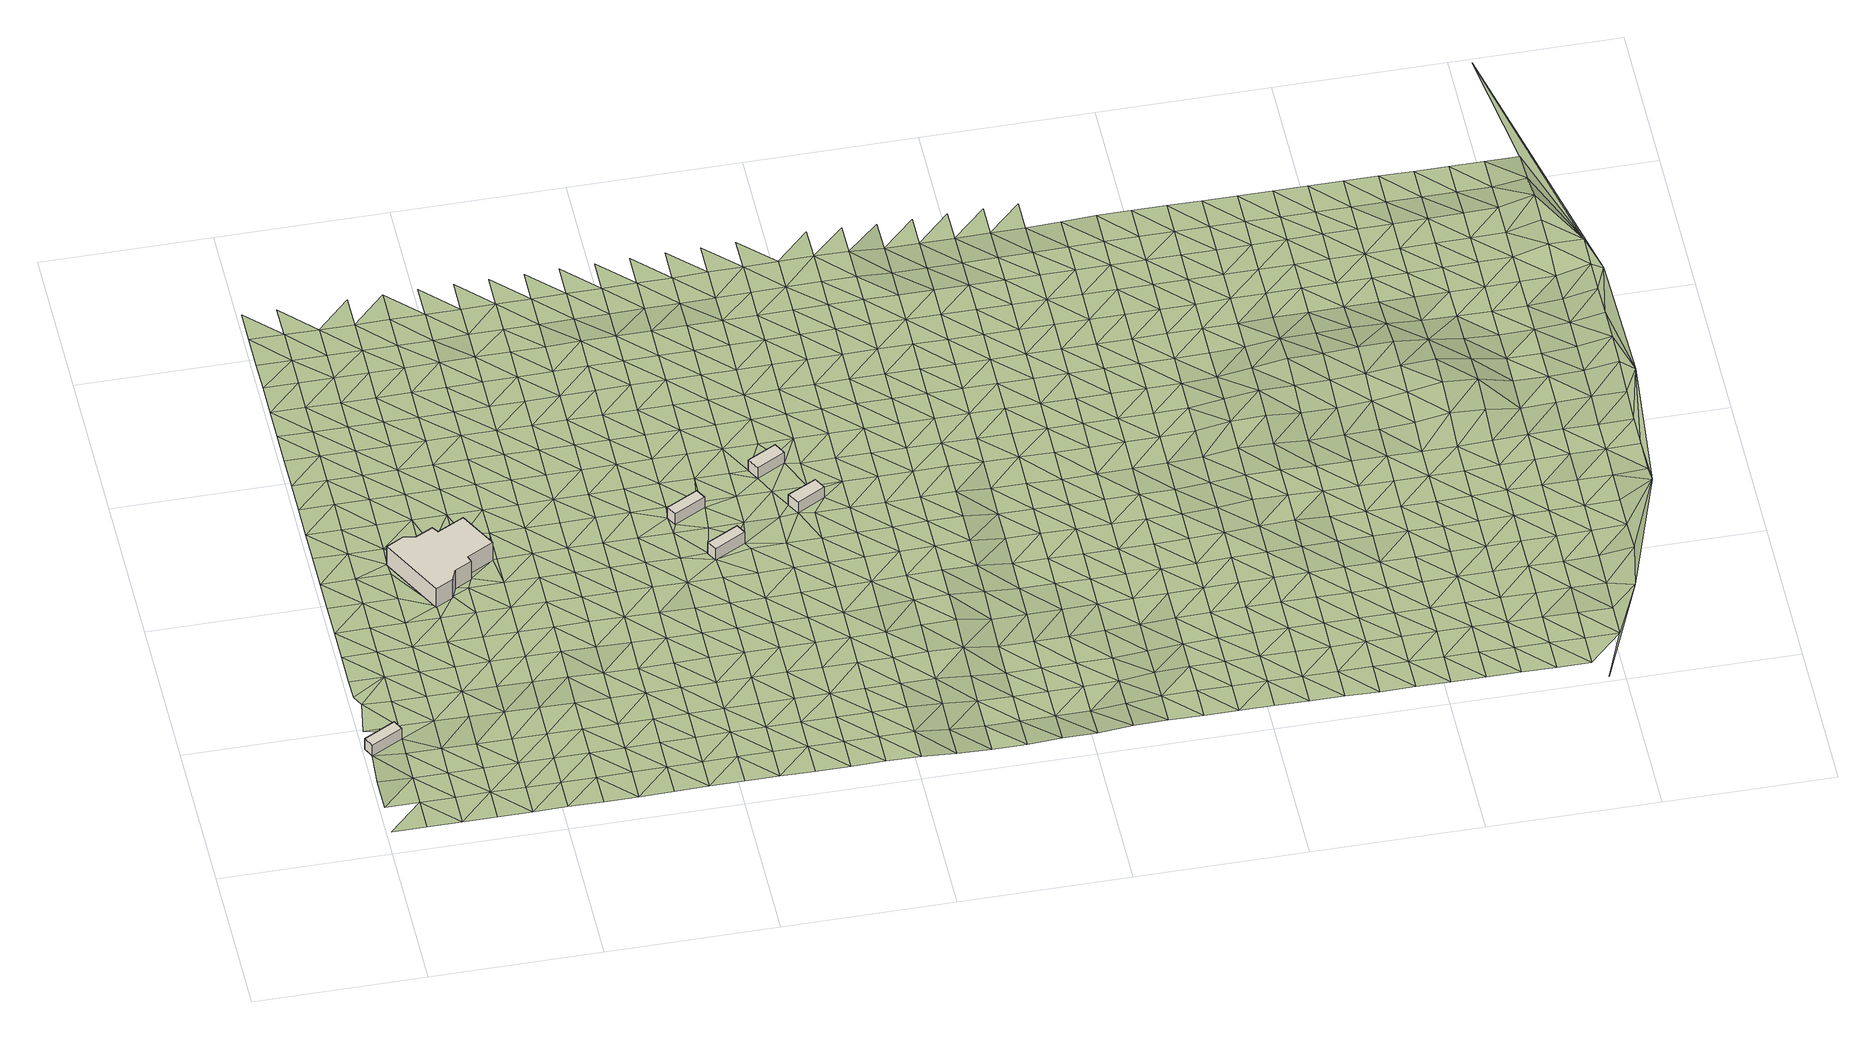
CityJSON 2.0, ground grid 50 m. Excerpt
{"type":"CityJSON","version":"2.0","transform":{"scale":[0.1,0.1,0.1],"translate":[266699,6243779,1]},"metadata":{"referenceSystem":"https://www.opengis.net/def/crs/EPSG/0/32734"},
"CityObjects":{
"building1":{"type":"Building","attributes":{"building":"transportation","building:levels":"1","footprint":{"type":"Polygon"},"plus_code":"C8X6XQX8+X6R","ground_height":3.63,"building_height":4.1,"roof_height":7.73},"geometry":[{"type":"Solid","lod":"1","boundaries":[[[[0,1,2,3]],[[1,4,5,2]],[[4,6,7,5]],[[6,0,3,7]],[[3,2,5,7]],[[6,4,1,0]]]]}]},
"building2":{"type":"Building","attributes":{"building":"train_station","building:levels":"2","footprint":{"type":"Polygon"},"plus_code":"C9XPX5XG+X2X","ground_height":3.29,"building_height":6.9,"roof_height":10.19},"geometry":[{"type":"Solid","lod":"1","boundaries":[[[[8,9,10,11]],[[9,12,13,10]],[[12,14,15,13]],[[14,16,17,15]],[[16,18,19,17]],[[18,20,21,19]],[[20,22,23,21]],[[22,24,25,23]],[[24,26,27,25]],[[26,28,29,27]],[[28,30,31,29]],[[30,8,11,31]],[[11,10,13,15,17,19,21,23,25,27,29,31]],[[30,28,26,24,22,20,18,16,14,12,9,8]]]]}]},
"building3":{"type":"Building","attributes":{"building":"transportation","building:levels":"1","footprint":{"type":"Polygon"},"plus_code":"CHX7X9XV+XGR","ground_height":3.84,"building_height":4.1,"roof_height":7.94},"geometry":[{"type":"Solid","lod":"1","boundaries":[[[[32,33,34,35]],[[33,36,37,34]],[[36,38,39,37]],[[38,32,35,39]],[[35,34,37,39]],[[38,36,33,32]]]]}]},
"building4":{"type":"Building","attributes":{"building":"transportation","building:levels":"1","footprint":{"type":"Polygon"},"plus_code":"CHXMXMX7+XFW","ground_height":3.68,"building_height":4.1,"roof_height":7.78},"geometry":[{"type":"Solid","lod":"1","boundaries":[[[[40,41,42,43]],[[41,44,45,42]],[[44,46,47,45]],[[46,40,43,47]],[[43,42,45,47]],[[46,44,41,40]]]]}]},
"building5":{"type":"Building","attributes":{"building":"transportation","building:levels":"1","footprint":{"type":"Polygon"},"plus_code":"CJXGXVXG+XHX","ground_height":3.88,"building_height":4.1,"roof_height":7.98},"geometry":[{"type":"Solid","lod":"1","boundaries":[[[[48,49,50,51]],[[49,52,53,50]],[[52,54,55,53]],[[54,48,51,55]],[[51,50,53,55]],[[54,52,49,48]]]]}]},
"building6":{"type":"Building","attributes":{"building":"transportation","building:levels":"1","footprint":{"type":"Polygon"},"plus_code":"CJXXX4X6+X4X","ground_height":3.9,"building_height":4.1,"roof_height":8},"geometry":[{"type":"Solid","lod":"1","boundaries":[[[[56,57,58,59]],[[57,60,61,58]],[[60,62,63,61]],[[62,56,59,63]],[[59,58,61,63]],[[62,60,57,56]]]]}]},
"terrain1":{"type":"TINRelief","geometry":[{"type":"CompositeSurface","lod":"1","boundaries":[[[64,65,66]],[[67,68,69]],[[1,68,67]],[[67,69,66]],[[65,70,66]],[[1,67,71]],[[71,72,1]],[[73,74,75]],[[66,76,67]],[[75,74,77]],[[76,66,70]],[[78,71,67]],[[79,80,73]],[[81,80,79]],[[72,75,77]],[[73,75,82]],[[78,67,76]],[[81,79,83]],[[84,72,71]],[[73,82,79]],[[78,84,71]],[[75,72,85]],[[86,87,83]],[[88,76,70]],[[75,85,82]],[[83,79,86]],[[85,72,84]],[[76,88,78]],[[70,89,88]],[[90,91,87]],[[82,92,79]],[[86,93,87]],[[84,78,94]],[[92,82,85]],[[91,90,95]],[[87,93,90]],[[94,78,88]],[[96,86,79]],[[96,79,92]],[[84,97,85]],[[89,98,88]],[[99,84,94]],[[100,93,86]],[[101,102,95]],[[90,103,95]],[[97,84,99]],[[96,100,86]],[[104,92,85]],[[101,105,102]],[[95,103,101]],[[93,106,90]],[[94,88,107]],[[98,108,88]],[[92,104,96]],[[106,93,100]],[[85,97,104]],[[94,107,99]],[[107,88,108]],[[105,109,110]],[[111,103,90]],[[101,112,105]],[[100,96,113]],[[90,106,111]],[[105,112,109]],[[113,96,104]],[[110,114,115]],[[97,99,116]],[[107,117,99]],[[101,103,118]],[[119,108,98]],[[103,111,120]],[[106,100,121]],[[97,116,104]],[[99,117,116]],[[110,109,114]],[[122,100,113]],[[103,120,118]],[[123,124,115]],[[112,101,125]],[[98,126,119]],[[127,107,108]],[[122,121,100]],[[111,106,128]],[[125,101,118]],[[124,123,129]],[[123,115,114]],[[109,112,130]],[[113,104,131]],[[127,108,119]],[[116,132,104]],[[128,120,111]],[[128,106,121]],[[133,117,107]],[[125,130,112]],[[118,120,128]],[[134,135,129]],[[113,131,122]],[[131,104,132]],[[114,109,136]],[[107,127,133]],[[129,123,134]],[[125,118,30]],[[116,117,137]],[[109,130,136]],[[138,119,126]],[[139,140,135]],[[123,114,141]],[[142,121,122]],[[117,133,137]],[[135,134,143]],[[131,144,122]],[[145,128,121]],[[146,132,116]],[[136,141,114]],[[126,147,138]],[[125,30,148]],[[149,127,119]],[[130,125,150]],[[139,135,143]],[[142,122,144]],[[151,152,140]],[[134,123,153]],[[116,137,146]],[[121,142,145]],[[154,148,30]],[[130,150,136]],[[155,131,132]],[[141,153,123]],[[149,119,138]],[[150,125,148]],[[152,151,156]],[[157,133,127]],[[140,139,151]],[[158,143,134]],[[155,132,146]],[[159,148,154]],[[160,141,136]],[[161,144,131]],[[153,158,134]],[[127,149,157]],[[162,163,145]],[[145,142,162]],[[164,165,156]],[[133,166,137]],[[147,167,138]],[[160,136,150]],[[150,148,159]],[[156,151,164]],[[131,155,161]],[[139,143,168]],[[141,169,153]],[[142,144,170]],[[166,133,157]],[[158,171,143]],[[162,172,163]],[[173,146,137]],[[138,174,149]],[[169,141,160]],[[139,168,151]],[[170,162,142]],[[168,143,171]],[[170,144,161]],[[174,138,167]],[[175,159,176]],[[177,158,153]],[[150,159,178]],[[137,166,173]],[[149,179,157]],[[160,150,178]],[[180,155,146]],[[177,153,169]],[[151,181,164]],[[182,172,162]],[[179,149,174]],[[175,178,159]],[[183,175,176]],[[184,171,158]],[[181,151,168]],[[172,185,186]],[[182,162,170]],[[180,146,173]],[[157,187,166]],[[160,188,169]],[[189,161,155]],[[158,177,184]],[[190,164,191]],[[187,157,179]],[[178,188,160]],[[183,178,175]],[[185,172,182]],[[192,174,167]],[[191,164,181]],[[155,180,189]],[[193,168,171]],[[194,170,161]],[[166,195,173]],[[171,184,196]],[[177,169,197]],[[174,192,179]],[[195,166,187]],[[188,198,169]],[[167,199,192]],[[182,200,185]],[[193,171,196]],[[194,161,189]],[[201,181,168]],[[177,197,184]],[[202,182,170]],[[185,203,183]],[[204,178,183]],[[173,205,180]],[[197,169,198]],[[178,204,188]],[[185,200,203]],[[205,173,195]],[[181,201,191]],[[187,179,206]],[[168,193,201]],[[202,170,194]],[[179,192,207]],[[204,183,203]],[[196,184,208]],[[182,209,200]],[[180,210,189]],[[211,198,188]],[[197,208,184]],[[179,207,206]],[[210,180,205]],[[212,195,187]],[[203,200,209]],[[199,213,192]],[[188,204,211]],[[209,182,202]],[[189,214,194]],[[191,201,215]],[[193,196,216]],[[195,212,205]],[[187,206,212]],[[208,217,196]],[[214,189,210]],[[218,197,198]],[[207,192,219]],[[204,203,220]],[[191,215,221]],[[198,211,222]],[[193,216,201]],[[194,223,202]],[[216,196,217]],[[219,192,213]],[[209,220,203]],[[197,218,208]],[[218,198,222]],[[223,194,214]],[[211,204,224]],[[207,225,206]],[[210,205,226]],[[205,212,227]],[[228,215,201]],[[202,229,209]],[[225,207,219]],[[220,224,204]],[[230,217,208]],[[228,201,216]],[[229,202,223]],[[205,227,226]],[[206,231,212]],[[232,222,211]],[[233,214,210]],[[208,218,230]],[[234,220,209]],[[231,206,225]],[[224,232,211]],[[214,233,223]],[[235,219,213]],[[228,236,215]],[[234,209,229]],[[210,226,233]],[[237,216,217]],[[218,222,238]],[[227,212,239]],[[217,230,240]],[[215,236,241]],[[239,212,231]],[[232,238,222]],[[213,242,235]],[[216,237,228]],[[243,229,223]],[[244,225,219]],[[245,224,220]],[[237,217,240]],[[220,234,246]],[[230,218,247]],[[243,223,233]],[[225,244,231]],[[224,245,232]],[[248,226,227]],[[238,247,218]],[[244,219,235]],[[227,239,249]],[[220,246,245]],[[236,228,250]],[[251,234,229]],[[252,240,230]],[[226,248,233]],[[228,237,250]],[[229,243,251]],[[227,249,248]],[[239,231,253]],[[254,238,232]],[[247,252,230]],[[255,241,236]],[[242,256,235]],[[253,231,244]],[[254,232,245]],[[240,257,237]],[[258,246,234]],[[236,250,255]],[[234,251,259]],[[260,247,238]],[[261,249,239]],[[243,233,262]],[[252,257,240]],[[248,263,233]],[[235,264,244]],[[246,258,245]],[[253,261,239]],[[238,254,260]],[[234,259,258]],[[237,265,250]],[[243,262,251]],[[262,233,263]],[[264,235,256]],[[266,248,249]],[[257,265,237]],[[267,253,244]],[[252,247,268]],[[247,260,269]],[[249,261,266]],[[250,270,255]],[[254,245,271]],[[259,251,272]],[[267,244,264]],[[258,273,245]],[[274,263,248]],[[265,270,250]],[[247,269,268]],[[262,272,251]],[[275,257,252]],[[254,271,260]],[[271,245,273]],[[248,266,274]],[[276,255,277]],[[253,278,261]],[[253,267,279]],[[257,275,265]],[[280,264,256]],[[259,281,258]],[[270,277,255]],[[252,268,275]],[[272,282,259]],[[269,260,283]],[[284,262,263]],[[253,279,278]],[[263,274,285]],[[266,261,286]],[[264,280,267]],[[281,273,258]],[[271,283,260]],[[256,287,280]],[[259,282,281]],[[262,284,272]],[[284,263,285]],[[270,265,288]],[[266,286,274]],[[265,275,289]],[[286,261,278]],[[269,290,268]],[[283,291,269]],[[267,292,279]],[[293,282,272]],[[294,271,273]],[[265,289,288]],[[267,280,295]],[[273,281,296]],[[297,277,270]],[[268,290,275]],[[285,274,298]],[[269,291,290]],[[272,284,293]],[[278,279,292]],[[271,294,283]],[[267,295,292]],[[294,273,296]],[[298,274,286]],[[277,297,299]],[[287,300,280]],[[270,288,297]],[[282,32,281]],[[289,275,301]],[[285,302,284]],[[282,293,303]],[[304,291,283]],[[301,275,290]],[[302,285,298]],[[282,303,32]],[[305,286,278]],[[306,295,280]],[[307,296,281]],[[278,292,308]],[[283,294,304]],[[289,309,288]],[[306,280,300]],[[284,310,293]],[[281,32,307]],[[286,305,298]],[[309,289,301]],[[311,284,302]],[[305,278,308]],[[296,312,294]],[[290,291,313]],[[291,304,314]],[[303,293,315]],[[303,33,32]],[[288,316,297]],[[310,284,311]],[[317,292,295]],[[307,312,296]],[[306,318,295]],[[319,302,298]],[[315,293,310]],[[316,288,309]],[[291,314,313]],[[317,308,292]],[[304,294,320]],[[321,301,290]],[[295,318,317]],[[319,298,305]],[[303,322,33]],[[323,297,324]],[[300,325,306]],[[312,320,294]],[[315,322,303]],[[326,311,302]],[[324,297,316]],[[32,38,307]],[[290,313,321]],[[327,314,304]],[[328,309,301]],[[319,326,302]],[[38,312,307]],[[305,308,329]],[[318,306,330]],[[320,327,304]],[[331,308,317]],[[310,311,332]],[[309,328,316]],[[33,322,36]],[[328,301,321]],[[306,325,330]],[[329,319,305]],[[311,326,332]],[[329,308,331]],[[315,333,322]],[[313,314,334]],[[317,318,335]],[[327,336,314]],[[324,316,337]],[[320,312,338]],[[339,312,38]],[[318,330,335]],[[332,340,310]],[[313,334,321]],[[341,326,319]],[[337,316,328]],[[314,336,334]],[[36,342,38]],[[310,340,44]],[[312,339,338]],[[341,319,329]],[[339,38,342]],[[343,344,324]],[[322,345,36]],[[346,327,320]],[[347,331,317]],[[325,348,330]],[[317,335,349]],[[322,333,345]],[[321,350,328]],[[337,343,324]],[[327,346,336]],[[351,332,326]],[[352,342,36]],[[317,349,347]],[[350,321,334]],[[320,338,346]],[[326,341,353]],[[330,354,335]],[[355,329,331]],[[333,44,345]],[[352,339,342]],[[328,356,337]],[[332,351,340]],[[351,326,353]],[[345,352,36]],[[354,330,348]],[[341,329,355]],[[328,350,356]],[[355,331,347]],[[357,44,340]],[[334,336,358]],[[349,335,359]],[[336,346,360]],[[361,343,337]],[[362,338,339]],[[359,335,354]],[[352,363,339]],[[44,364,345]],[[334,358,350]],[[365,353,341]],[[361,337,356]],[[336,360,358]],[[340,351,357]],[[349,366,347]],[[338,362,346]],[[339,363,362]],[[341,355,365]],[[367,368,343]],[[369,354,348]],[[44,357,364]],[[366,349,359]],[[370,356,350]],[[353,371,351]],[[345,372,352]],[[343,361,367]],[[360,346,373]],[[347,374,355]],[[350,358,370]],[[365,371,353]],[[363,352,49]],[[374,347,366]],[[373,346,362]],[[345,364,372]],[[357,351,375]],[[376,359,354]],[[354,369,377]],[[48,362,363]],[[361,356,378]],[[379,358,360]],[[380,365,355]],[[352,372,49]],[[370,381,356]],[[371,375,351]],[[363,49,48]],[[359,376,366]],[[379,360,373]],[[380,355,374]],[[354,377,376]],[[357,57,364]],[[361,378,367]],[[378,356,381]],[[358,382,370]],[[372,364,56]],[[375,383,357]],[[362,48,384]],[[57,357,383]],[[385,374,366]],[[386,371,365]],[[56,364,57]],[[382,358,379]],[[365,380,387]],[[388,367,389]],[[390,373,362]],[[377,369,391]],[[385,366,376]],[[392,381,370]],[[371,386,375]],[[378,389,367]],[[365,387,386]],[[49,372,52]],[[379,373,390]],[[393,380,374]],[[370,382,392]],[[362,384,390]],[[56,394,372]],[[54,384,48]],[[57,383,395]],[[385,393,374]],[[396,383,375]],[[376,377,397]],[[391,398,377]],[[399,378,381]],[[400,382,379]],[[394,52,372]],[[381,392,401]],[[396,375,386]],[[397,385,376]],[[402,387,380]],[[60,57,395]],[[390,400,379]],[[393,403,380]],[[377,398,397]],[[62,394,56]],[[378,399,389]],[[404,395,383]],[[399,381,401]],[[392,382,405]],[[387,402,386]],[[383,396,404]],[[380,403,402]],[[54,406,384]],[[384,406,390]],[[400,405,382]],[[52,394,407]],[[54,52,406]],[[408,409,389]],[[410,393,385]],[[391,411,398]],[[385,397,412]],[[395,413,60]],[[414,401,392]],[[389,399,408]],[[395,404,413]],[[407,406,52]],[[415,400,390]],[[396,386,416]],[[393,410,403]],[[385,412,410]],[[405,414,392]],[[402,417,386]],[[418,394,62]],[[397,398,419]],[[407,394,418]],[[390,406,415]],[[418,62,60]],[[399,401,420]],[[396,416,404]],[[416,386,417]],[[411,419,398]],[[421,402,403]],[[60,413,418]],[[414,420,401]],[[422,412,397]],[[405,400,423]],[[400,415,424]],[[421,403,410]],[[408,399,425]],[[406,407,426]],[[413,404,427]],[[419,422,397]],[[418,428,407]],[[429,417,402]],[[420,425,399]],[[400,424,423]],[[416,427,404]],[[410,412,430]],[[415,406,426]],[[431,414,405]],[[407,428,426]],[[429,402,421]],[[432,433,408]],[[434,419,411]],[[422,430,412]],[[414,431,420]],[[413,435,418]],[[425,432,408]],[[405,423,431]],[[427,436,413]],[[437,424,415]],[[438,416,417]],[[417,429,439]],[[440,421,410]],[[419,441,422]],[[435,428,418]],[[430,442,410]],[[437,415,426]],[[413,436,435]],[[416,438,427]],[[438,417,439]],[[441,419,434]],[[425,420,443]],[[429,421,440]],[[420,431,444]],[[440,410,442]],[[445,430,422]],[[424,446,423]],[[437,447,424]],[[428,448,426]],[[449,436,427]],[[420,444,443]],[[445,422,441]],[[428,435,450]],[[451,432,425]],[[423,446,431]],[[452,439,429]],[[424,447,446]],[[427,438,449]],[[453,442,430]],[[426,448,437]],[[428,450,448]],[[429,440,452]],[[432,451,454]],[[434,455,441]],[[425,443,451]],[[430,445,453]],[[456,444,431]],[[439,457,438]],[[458,435,436]],[[436,449,459]],[[447,437,460]],[[456,431,446]],[[452,457,439]],[[440,442,461]],[[450,435,458]],[[442,453,462]],[[437,448,460]],[[436,459,458]],[[449,438,463]],[[445,441,464]],[[455,465,441]],[[466,443,444]],[[461,452,440]],[[456,467,444]],[[457,463,438]],[[461,442,462]],[[446,447,468]],[[445,464,453]],[[450,469,448]],[[447,460,470]],[[464,441,465]],[[443,466,451]],[[471,459,449]],[[444,467,466]],[[469,450,458]],[[446,468,456]],[[472,457,452]],[[447,470,468]],[[463,471,449]],[[462,453,473]],[[448,474,460]],[[452,461,472]],[[475,451,476]],[[477,465,455]],[[464,473,453]],[[474,448,469]],[[467,456,478]],[[458,459,479]],[[476,451,466]],[[471,480,459]],[[470,460,481]],[[482,463,457]],[[456,468,478]],[[457,472,483]],[[461,462,484]],[[473,485,462]],[[460,474,481]],[[459,480,479]],[[486,466,467]],[[487,464,465]],[[458,488,469]],[[457,483,482]],[[465,477,489]],[[490,471,463]],[[461,484,472]],[[467,478,486]],[[484,462,485]],[[464,487,473]],[[468,470,491]],[[470,481,492]],[[487,465,489]],[[458,479,488]],[[493,474,469]],[[471,490,480]],[[463,482,490]],[[494,476,466]],[[468,491,478]],[[483,472,495]],[[466,486,496]],[[470,492,491]],[[497,485,473]],[[474,493,481]],[[469,488,493]],[[484,495,472]],[[489,477,498]],[[466,496,494]],[[473,487,497]],[[478,499,486]],[[480,500,479]],[[480,490,501]],[[502,492,481]],[[482,483,503]],[[491,499,478]],[[495,504,483]],[[505,484,485]],[[489,506,487]],[[488,479,500]],[[494,507,476]],[[481,493,502]],[[485,497,508]],[[480,501,500]],[[496,486,509]],[[482,503,490]],[[483,504,503]],[[506,489,498]],[[484,505,495]],[[499,509,486]],[[505,485,508]],[[491,492,510]],[[487,511,497]],[[502,512,492]],[[496,513,494]],[[493,488,514]],[[515,501,490]],[[511,487,506]],[[488,500,516]],[[517,504,495]],[[509,513,496]],[[492,512,510]],[[515,490,503]],[[508,497,518]],[[519,499,491]],[[514,502,493]],[[488,516,514]],[[495,505,517]],[[498,520,506]],[[518,497,511]],[[499,519,509]],[[500,501,521]],[[513,522,494]],[[491,510,519]],[[515,523,501]],[[524,512,502]],[[525,503,504]],[[508,526,505]],[[504,517,527]],[[521,516,500]],[[528,494,522]],[[526,508,518]],[[524,502,514]],[[501,523,521]],[[529,513,509]],[[503,525,515]],[[511,506,530]],[[504,527,525]],[[506,520,531]],[[532,510,512]],[[505,533,517]],[[529,509,519]],[[532,512,524]],[[506,531,530]],[[533,505,526]],[[534,522,513]],[[535,518,511]],[[536,514,516]],[[523,515,537]],[[538,516,521]],[[510,539,519]],[[527,517,540]],[[513,529,534]],[[515,525,537]],[[518,535,526]],[[511,530,535]],[[532,539,510]],[[516,538,536]],[[540,517,533]],[[541,524,514]],[[531,520,542]],[[523,543,521]],[[527,544,525]],[[522,534,545]],[[523,537,543]],[[529,519,546]],[[539,547,519]],[[541,514,536]],[[544,527,540]],[[548,532,524]],[[533,526,549]],[[531,550,530]],[[551,522,545]],[[526,535,552]],[[529,546,534]],[[525,553,537]],[[554,538,521]],[[546,519,547]],[[550,531,542]],[[521,543,555]],[[532,548,539]],[[548,524,541]],[[526,552,549]],[[553,525,544]],[[530,556,535]],[[538,554,536]],[[557,540,533]],[[521,555,554]],[[545,534,558]],[[537,559,543]],[[556,530,550]],[[560,547,539]],[[540,557,544]],[[546,558,534]],[[533,549,557]],[[559,537,553]],[[552,535,561]],[[541,536,562]],[[539,548,560]],[[555,543,563]],[[561,535,556]],[[536,554,562]],[[564,550,542]],[[558,565,545]],[[563,543,559]],[[566,546,547]],[[541,567,548]],[[553,544,568]],[[547,560,569]],[[544,557,570]],[[552,571,549]],[[550,564,556]],[[555,572,554]],[[573,545,565]],[[552,561,574]],[[562,567,541]],[[564,542,575]],[[546,566,558]],[[566,547,569]],[[544,570,568]],[[572,555,563]],[[560,548,576]],[[577,559,553]],[[549,571,557]],[[552,574,571]],[[561,556,578]],[[562,554,579]],[[567,576,548]],[[580,565,558]],[[559,577,563]],[[553,568,577]],[[578,556,564]],[[554,572,579]],[[581,569,560]],[[570,557,582]],[[558,566,580]],[[583,574,561]],[[576,581,560]],[[582,557,571]],[[562,584,567]],[[575,585,564]],[[578,583,561]],[[562,579,586]],[[566,569,587]],[[570,588,568]],[[572,563,589]],[[565,580,590]],[[563,577,591]],[[584,576,567]],[[581,587,569]],[[562,586,584]],[[588,570,582]],[[571,574,592]],[[593,578,564]],[[572,589,579]],[[590,594,565]],[[583,595,574]],[[563,591,589]],[[580,566,596]],[[568,597,577]],[[593,564,585]],[[587,596,566]],[[597,568,588]],[[574,595,592]],[[598,586,579]],[[599,581,576]],[[600,582,571]],[[576,584,601]],[[602,590,580]],[[603,583,578]],[[591,577,604]],[[579,589,598]],[[605,578,593]],[[596,602,580]],[[576,601,599]],[[604,577,597]],[[571,592,600]],[[583,603,595]],[[584,586,606]],[[607,587,581]],[[608,588,582]],[[578,605,603]],[[585,609,593]],[[586,598,606]],[[587,607,596]],[[588,608,597]],[[591,610,589]],[[602,611,590]],[[581,599,607]],[[591,604,612]],[[608,582,600]],[[613,601,584]],[[592,595,614]],[[610,598,589]],[[615,590,611]],[[584,606,613]],[[595,603,616]],[[591,612,610]],[[617,602,596]],[[604,597,618]],[[605,593,619]],[[593,609,620]],[[592,614,600]],[[617,596,607]],[[618,597,608]],[[595,616,614]],[[599,601,621]],[[605,619,603]],[[613,622,601]],[[593,620,619]],[[623,611,602]],[[606,598,624]],[[625,612,604]],[[626,598,610]],[[599,621,607]],[[600,627,608]],[[602,617,623]],[[601,622,621]],[[618,625,604]],[[628,616,603]],[[624,613,606]],[[624,598,626]],[[627,600,614]],[[629,620,609]],[[628,603,619]],[[608,630,618]],[[610,612,631]],[[611,623,632]],[[625,633,612]],[[617,607,634]],[[635,622,613]],[[621,636,607]],[[608,627,630]],[[614,616,637]],[[638,611,632]],[[628,639,616]],[[635,613,624]],[[612,633,631]],[[617,634,623]],[[640,625,618]],[[641,619,620]],[[642,626,610]],[[634,607,636]],[[629,643,620]],[[614,637,627]],[[640,618,630]],[[616,639,637]],[[644,621,622]],[[619,641,628]],[[622,635,645]],[[620,643,641]],[[610,631,642]],[[632,623,646]],[[647,624,626]],[[648,633,625]],[[649,630,627]],[[634,646,623]],[[622,645,644]],[[625,640,648]],[[639,628,650]],[[621,651,636]],[[635,624,647]],[[647,626,642]],[[627,637,649]],[[643,629,652]],[[628,641,650]],[[633,653,631]],[[646,654,632]],[[621,644,651]],[[633,648,655]],[[656,634,636]],[[657,645,635]],[[658,637,639]],[[640,630,659]],[[649,660,630]],[[641,643,661]],[[631,653,642]],[[639,650,658]],[[635,647,657]],[[633,655,653]],[[634,656,646]],[[640,659,648]],[[656,636,651]],[[659,630,660]],[[652,661,643]],[[637,662,649]],[[650,641,663]],[[644,645,664]],[[642,665,647]],[[657,666,645]],[[662,637,658]],[[667,654,646]],[[655,648,668]],[[661,663,641]],[[665,642,653]],[[651,644,664]],[[669,660,649]],[[646,656,667]],[[645,666,664]],[[659,668,648]],[[650,670,658]],[[671,657,647]],[[649,662,669]],[[661,652,672]],[[663,670,650]],[[671,647,665]],[[656,651,673]],[[653,655,674]],[[654,667,675]],[[668,676,655]],[[677,659,660]],[[678,662,658]],[[664,673,651]],[[660,669,679]],[[657,680,666]],[[670,678,658]],[[657,671,681]],[[655,676,674]],[[667,656,682]],[[659,677,668]],[[683,663,661]],[[684,665,653]],[[677,660,679]],[[661,672,685]],[[669,662,686]],[[673,682,656]],[[657,681,680]],[[664,666,687]],[[663,683,670]],[[665,684,671]],[[678,686,662]],[[661,685,683]],[[653,674,684]],[[688,675,667]],[[689,676,668]],[[687,673,664]],[[690,679,669]],[[682,688,667]],[[666,680,687]],[[668,677,689]],[[691,678,670]],[[686,690,669]],[[671,692,681]],[[693,685,672]],[[691,670,683]],[[671,684,694]],[[695,682,673]],[[677,679,696]],[[676,697,674]],[[688,698,675]],[[676,689,699]],[[680,681,692]],[[700,686,678]],[[673,687,695]],[[671,694,692]],[[690,696,679]],[[674,697,684]],[[691,700,678]],[[676,699,697]],[[689,677,701]],[[683,685,702]],[[693,703,685]],[[682,704,688]],[[682,695,705]],[[696,701,677]],[[702,691,683]],[[706,694,684]],[[687,680,707]],[[686,708,690]],[[680,692,709]],[[700,710,686]],[[685,703,702]],[[704,698,688]],[[711,699,689]],[[682,705,704]],[[706,684,697]],[[687,707,695]],[[708,696,690]],[[680,709,707]],[[701,711,689]],[[686,710,708]],[[712,700,691]],[[713,692,694]],[[714,703,693]],[[691,702,715]],[[706,716,694]],[[705,695,717]],[[697,699,718]],[[698,704,719]],[[711,720,699]],[[713,709,692]],[[701,696,721]],[[700,712,710]],[[691,715,712]],[[694,716,713]],[[707,717,695]],[[696,708,722]],[[703,723,702]],[[697,718,706]],[[699,720,718]],[[704,705,724]],[[696,722,721]],[[703,714,723]],[[725,711,701]],[[708,710,726]],[[705,717,724]],[[727,707,709]],[[716,706,728]],[[729,715,702]],[[730,709,713]],[[726,710,712]],[[731,719,704]],[[711,725,720]],[[701,721,725]],[[729,702,723]],[[706,718,728]],[[732,722,708]],[[704,724,731]],[[709,730,727]],[[712,715,733]],[[734,717,707]],[[713,716,735]],[[708,726,732]],[[723,714,736]],[[729,733,715]],[[716,728,735]],[[737,718,720]],[[731,738,719]],[[707,727,734]],[[720,725,739]],[[724,717,740]],[[741,721,722]],[[732,742,722]],[[743,730,713]],[[729,723,744]],[[726,712,745]],[[718,737,728]],[[733,746,712]],[[713,735,747]],[[720,739,737]],[[740,731,724]],[[721,741,725]],[[740,717,734]],[[722,742,741]],[[744,723,736]],[[745,732,726]],[[713,747,743]],[[745,712,746]],[[748,727,730]],[[728,749,735]],[[750,738,731]],[[733,729,751]],[[739,725,752]],[[729,744,753]],[[749,728,737]],[[754,742,732]],[[750,731,740]],[[730,743,748]],[[752,725,741]],[[755,734,727]],[[747,735,756]],[[729,753,751]],[[754,732,745]],[[733,757,746]],[[736,758,744]],[[759,737,739]],[[756,735,749]],[[760,741,742]],[[738,750,761]],[[727,748,755]],[[759,739,752]],[[762,740,734]],[[747,763,743]],[[733,751,757]],[[760,742,754]],[[764,745,746]],[[753,744,765]],[[766,749,737]],[[763,747,756]],[[750,740,762]],[[762,734,755]],[[758,765,744]],[[737,759,766]],[[743,767,748]],[[768,752,741]],[[764,746,757]],[[741,760,769]],[[770,754,745]],[[767,743,763]],[[771,761,750]],[[753,772,751]],[[756,749,773]],[[741,769,768]],[[765,774,753]],[[749,766,775]],[[748,776,755]],[[760,754,770]],[[759,752,777]],[[750,762,771]],[[770,745,764]],[[757,751,772]],[[776,748,767]],[[753,774,772]],[[749,775,773]],[[778,763,756]],[[759,777,766]],[[768,777,752]],[[755,779,762]],[[780,769,760]],[[781,765,758]],[[771,782,761]],[[763,778,767]],[[755,776,779]],[[756,773,778]],[[780,760,770]],[[764,757,783]],[[765,781,774]],[[775,766,784]],[[757,772,785]],[[786,771,762]],[[768,769,787]],[[777,784,766]],[[764,783,770]],[[786,762,779]],[[780,787,769]],[[783,757,785]],[[776,767,788]],[[789,772,774]],[[767,778,790]],[[791,782,771]],[[792,773,775]],[[774,781,789]],[[784,793,775]],[[794,777,768]],[[780,770,795]],[[786,791,771]],[[767,790,788]],[[787,796,768]],[[797,785,772]],[[798,779,776]],[[773,792,778]],[[799,800,781]],[[775,793,792]],[[795,770,783]],[[797,772,789]],[[794,768,796]],[[779,798,786]],[[801,784,777]],[[782,791,802]],[[776,788,798]],[[790,778,803]],[[787,780,804]],[[780,795,805]],[[806,783,785]],[[784,801,793]],[[807,785,797]],[[803,778,792]],[[777,794,801]],[[800,789,781]],[[791,786,808]],[[780,805,804]],[[790,809,788]],[[787,810,796]],[[783,806,795]],[[808,786,798]],[[806,785,807]],[[789,800,797]],[[811,792,793]],[[809,790,803]],[[812,802,791]],[[787,804,810]],[[793,801,811]],[[788,813,798]],[[794,796,814]],[[815,805,795]],[[791,808,812]],[[809,813,788]],[[795,806,815]],[[816,807,797]],[[817,803,792]],[[794,814,801]],[[792,811,818]],[[814,796,810]],[[797,800,816]],[[812,819,802]],[[808,798,820]],[[805,821,804]],[[792,818,817]],[[813,822,798]],[[815,823,805]],[[824,809,803]],[[806,807,825]],[[801,826,811]],[[820,812,808]],[[810,804,821]],[[820,798,822]],[[805,823,821]],[[814,826,801]],[[809,824,813]],[[825,815,806]],[[817,824,803]],[[825,807,816]],[[818,811,827]],[[828,819,812]],[[826,827,811]],[[829,822,813]],[[830,814,810]],[[828,812,820]],[[810,821,831]],[[818,832,817]],[[815,833,823]],[[813,824,829]],[[815,825,834]],[[827,832,818]],[[830,810,831]],[[835,826,814]],[[819,828,836]],[[815,834,833]],[[800,837,816]],[[838,820,822]],[[821,823,839]],[[822,829,840]],[[824,817,841]],[[826,835,827]],[[832,842,817]],[[814,830,835]],[[828,820,838]],[[839,831,821]],[[838,822,840]],[[823,833,839]],[[825,816,837]],[[824,841,829]],[[841,817,842]],[[834,825,837]],[[843,836,828]],[[827,844,832]],[[827,835,845]],[[840,829,846]],[[830,831,847]],[[828,838,843]],[[848,831,839]],[[833,834,837]],[[844,842,832]],[[846,829,841]],[[827,845,844]],[[830,847,835]],[[847,831,848]],[[840,849,838]],[[839,833,850]],[[843,851,836]],[[849,840,846]],[[852,841,842]],[[833,837,850]],[[845,835,853]],[[842,844,854]],[[843,838,855]],[[853,835,847]],[[856,848,839]],[[855,838,849]],[[852,842,854]],[[839,850,857]],[[858,846,841]],[[844,845,859]],[[860,851,843]],[[857,850,837]],[[839,857,856]],[[859,845,853]],[[846,858,849]],[[861,847,848]],[[843,855,860]],[[841,852,858]],[[862,854,844]],[[844,859,862]],[[861,848,856]],[[863,853,847]],[[851,860,864]],[[855,849,865]],[[849,858,866]],[[857,837,867]],[[852,854,868]],[[862,869,854]],[[863,847,861]],[[855,865,860]],[[859,853,870]],[[849,866,865]],[[856,857,867]],[[852,868,858]],[[854,869,868]],[[870,862,859]],[[870,853,863]],[[867,861,856]],[[864,860,871]],[[872,866,858]],[[865,871,860]],[[863,861,867]],[[872,858,868]],[[873,869,862]],[[862,870,874]],[[867,870,863]],[[871,875,864]],[[876,865,866]],[[872,877,866]],[[862,874,873]],[[870,867,874]],[[878,868,869]],[[865,876,871]],[[866,877,876]],[[868,878,872]],[[878,869,873]],[[867,879,874]],[[880,875,871]],[[877,872,881]],[[871,876,880]],[[879,873,874]],[[872,878,881]],[[877,881,876]],[[878,873,879]],[[875,880,882]],[[876,881,880]],[[878,879,881]],[[882,880,881]],[[881,879,883]],[[882,881,883]]]}]}
},
"vertices":[
[3,400,26],[18,370,26],[18,370,67],[3,400,67],[112,419,26],[112,419,67],[96,450,26],[96,450,67],
[209,1111,21],[310,918,21],[310,918,92],[209,1111,92],[363,946,21],[363,946,92],[377,979,21],[377,979,92],[428,1006,21],[428,1006,92],[421,1026,21],[421,1026,92],[501,1069,21],[501,1069,92],[440,1182,21],[440,1182,92],[361,1141,21],[361,1141,92],[348,1159,21],[348,1159,92],[297,1133,21],[297,1133,92],[261,1140,21],[261,1140,92],
[1009,1132,28],[1025,1101,28],[1025,1101,69],[1009,1132,69],[1119,1151,28],[1119,1151,69],[1102,1181,28],[1102,1181,69],
[1092,974,25],[1108,943,25],[1108,943,68],[1092,974,68],[1201,993,25],[1201,993,68],[1185,1023,25],[1185,1023,68],
[1267,1271,29],[1286,1235,29],[1286,1235,70],[1267,1271,70],[1371,1280,29],[1371,1280,70],[1352,1316,29],[1352,1316,70],
[1349,1114,29],[1369,1078,29],[1369,1078,70],[1349,1114,70],[1453,1123,29],[1453,1123,70],[1434,1158,29],[1434,1158,70],
[12,70,19],[112,70,18],[112,170,18],[112,270,18],[12,270,22],[12,170,18],[212,70,18],[112,365,22],[112,419,27],[30,576,26],[12,470,26],[112,470,27],[212,170,18],[96,450,27],[212,270,18],[112,670,27],[13,607,26],[12,670,26],[112,570,27],[12,770,25],[212,365,22],[212,470,27],[112,770,27],[12,870,24],[312,170,19],[312,70,18],[112,970,25],[12,970,24],[212,570,27],[112,870,25],[312,270,18],[12,1070,22],[212,670,27],[312,470,26],[412,70,19],[312,365,20],[212,770,27],[112,1175,21],[12,1175,22],[112,1070,23],[312,570,28],[12,1270,23],[212,870,25],[412,270,18],[412,170,18],[112,1370,25],[12,1370,24],[212,970,25],[112,1270,23],[312,670,27],[112,1470,24],[12,1470,22],[412,470,23],[412,365,19],[209,1111,23],[512,170,17],[212,1070,23],[312,870,26],[312,770,27],[112,1570,22],[12,1570,22],[212,1175,21],[512,70,20],[512,270,18],[310,918,26],[12,1670,22],[212,1270,23],[412,670,28],[412,570,28],[512,365,19],[112,1670,20],[12,1770,19],[212,1370,25],[512,470,21],[613,170,18],[112,1870,19],[12,1870,19],[212,1470,24],[412,870,27],[112,1770,19],[412,770,27],[363,946,26],[512,570,26],[613,70,19],[312,1175,22],[613,270,18],[312,1270,23],[112,1965,16],[12,1965,16],[212,1570,22],[297,1133,22],[512,670,28],[12,2070,15],[613,365,19],[212,1670,20],[348,1159,22],[312,1370,25],[512,770,28],[412,970,27],[377,979,26],[112,2070,15],[12,2170,15],[613,470,19],[713,70,18],[212,1870,18],[312,1470,25],[512,870,28],[212,1770,18],[428,1006,26],[613,570,24],[713,170,19],[412,1175,23],[361,1141,22],[312,1570,22],[412,1270,23],[713,270,18],[613,670,28],[212,1965,15],[512,970,28],[440,1182,23],[312,1670,20],[501,1069,24],[421,1026,23],[713,365,19],[412,1370,25],[613,770,28],[112,2170,15],[212,2070,14],[813,170,20],[312,1870,18],[613,870,28],[713,470,19],[312,1770,18],[412,1570,23],[412,1470,26],[813,70,21],[512,1070,24],[312,1965,15],[613,970,28],[512,1175,24],[512,1270,23],[713,570,21],[813,365,19],[813,270,20],[412,1670,19],[613,1070,26],[713,670,26],[512,1370,25],[813,470,20],[913,70,22],[713,770,29],[312,2070,14],[412,1870,19],[412,1770,19],[512,1570,24],[913,170,19],[613,1175,25],[312,2170,15],[512,1470,27],[713,870,28],[613,1270,23],[913,270,20],[813,670,24],[813,570,20],[412,1965,16],[713,970,28],[512,1670,20],[913,365,21],[613,1370,24],[813,770,28],[713,1070,27],[1013,170,21],[412,2070,15],[512,1870,20],[613,1470,26],[913,470,21],[512,1770,20],[412,2170,15],[1013,70,22],[813,870,29],[1013,270,22],[713,1270,24],[713,1175,25],[613,1570,25],[913,670,22],[913,570,21],[512,1965,16],[813,970,29],[613,1670,22],[1013,365,22],[713,1370,23],[512,2070,16],[1113,70,22],[613,1770,22],[813,1175,26],[813,1070,28],[713,1470,26],[1013,470,22],[913,870,29],[913,770,26],[1113,170,21],[613,1870,22],[1013,570,23],[1113,270,22],[713,1670,22],[713,1570,25],[613,1965,18],[813,1370,24],[913,970,29],[813,1270,25],[1013,670,23],[713,1770,22],[512,2170,16],[613,2070,16],[1113,470,22],[1113,365,22],[1213,170,21],[913,1175,27],[913,1070,28],[813,1470,25],[1013,870,27],[1013,770,23],[1113,570,23],[1213,70,21],[713,1965,18],[713,1870,22],[813,1670,24],[813,1570,27],[1213,365,22],[1013,970,27],[913,1370,25],[1213,270,21],[913,1270,27],[713,2070,17],[1113,670,23],[613,2170,16],[1314,70,21],[813,1770,23],[1113,770,23],[1013,1070,28],[913,1470,25],[1213,570,23],[1314,170,22],[1013,1175,28],[1213,470,23],[813,1870,23],[1108,943,27],[1113,870,27],[1013,1270,28],[913,1670,25],[913,1570,27],[1092,974,27],[813,1965,19],[1314,365,21],[1314,270,21],[1213,670,25],[1013,1370,27],[913,1770,26],[1113,1070,28],[713,2170,16],[813,2070,18],[1414,70,22],[1213,770,24],[1013,1470,25],[913,1870,26],[1314,570,23],[1414,170,21],[1314,470,22],[1213,870,25],[1185,1023,29],[1013,1670,28],[1414,270,21],[1013,1570,27],[913,1965,21],[1113,1370,27],[1113,1270,28],[1213,970,25],[1314,670,25],[1113,1175,28],[913,2070,20],[813,2170,17],[1213,1070,29],[1113,1470,25],[1414,470,21],[1514,70,20],[1414,365,21],[1013,1770,26],[1314,870,26],[1213,1175,29],[1314,770,26],[1514,170,21],[1414,570,23],[1013,1870,26],[1314,970,26],[1113,1670,28],[1514,270,20],[1113,1570,27],[1013,1965,21],[1213,1370,28],[1213,1270,28],[1314,1070,29],[1414,670,25],[1514,365,21],[1013,2070,20],[913,2170,19],[1614,70,13],[1113,1770,27],[1414,770,27],[1314,1175,29],[1213,1470,26],[1514,470,22],[1414,870,27],[1614,270,15],[1614,170,10],[1113,1965,22],[1213,1570,27],[1514,570,25],[1113,1870,27],[1213,1670,28],[1414,970,27],[1314,1370,28],[1614,365,22],[1514,770,30],[1514,670,29],[1013,2170,19],[1113,2070,21],[1314,1470,27],[1714,70,8],[1213,1770,28],[1614,470,25],[1414,1175,29],[1414,1070,29],[1514,870,28],[1714,270,5],[1714,170,4],[1213,1965,23],[1314,1570,27],[1213,1870,28],[1614,670,34],[1614,570,32],[1514,970,28],[1314,1670,28],[1414,1370,29],[1414,1270,29],[1213,2070,22],[1113,2170,20],[1714,470,22],[1814,70,9],[1714,365,12],[1514,1070,29],[1314,1770,29],[1414,1470,28],[1614,870,30],[1614,770,33],[1514,1175,30],[1814,170,4],[1314,1870,29],[1714,570,34],[1814,270,3],[1414,1670,29],[1414,1570,28],[1314,1965,25],[1514,1370,30],[1614,970,30],[1514,1270,30],[1714,670,35],[1814,365,3],[1414,1770,29],[1314,2070,24],[1213,2170,22],[1914,70,15],[1614,1175,30],[1614,1070,30],[1514,1470,29],[1714,870,33],[1714,770,35],[1814,570,16],[1914,170,4],[1814,470,6],[1414,1965,26],[1414,1870,29],[1914,270,3],[1514,1670,29],[1514,1570,28],[1614,1370,30],[1714,970,33],[1614,1270,30],[1414,2070,25],[1814,670,28],[1914,365,3],[1314,2170,23],[2014,70,15],[1514,1770,30],[1814,770,33],[1714,1175,30],[1714,1070,31],[1614,1470,30],[1914,570,15],[1914,470,6],[1814,870,34],[2014,270,3],[2014,170,4],[1514,1965,28],[1514,1870,30],[1614,1670,30],[1714,1270,30],[1614,1570,30],[1814,970,34],[1914,670,20],[2014,365,3],[1714,1370,30],[1414,2170,25],[1514,2070,27],[2115,70,24],[1614,1770,32],[1814,1175,31],[1814,1070,34],[1714,1470,30],[1914,870,22],[1914,770,21],[2014,570,15],[2014,470,6],[1614,1870,32],[2115,270,6],[1814,1270,30],[2115,170,13],[1914,970,22],[1714,1670,31],[1714,1570,31],[1814,1370,30],[1614,2070,28],[2014,670,20],[1614,1965,30],[2115,365,3],[2215,70,25],[1714,1770,32],[1914,1175,28],[1914,1070,26],[1814,1470,30],[2014,870,22],[2014,770,21],[2115,570,17],[2215,170,24],[1614,2170,26],[2115,470,9],[1714,1870,32],[1814,1670,32],[2215,270,18],[1814,1570,31],[1714,1965,30],[1914,1370,30],[2014,970,22],[1914,1270,29],[2115,670,19],[2215,365,12],[1814,1770,30],[2315,70,24],[2014,1175,28],[1714,2070,27],[2014,1070,26],[1914,1470,30],[2115,870,21],[2215,470,14],[2115,770,20],[1714,2170,23],[1814,1870,30],[2315,270,23],[2315,170,25],[1914,1570,29],[2215,570,18],[1814,1965,25],[2315,365,20],[2014,1370,30],[2115,970,21],[2014,1270,29],[1914,1670,30],[2215,670,19],[2014,1470,30],[2415,70,24],[2115,1070,22],[2215,770,20],[1814,2070,19],[1914,1870,30],[1914,1770,30],[2014,1570,29],[2315,570,18],[2415,170,24],[1814,2170,17],[2315,470,19],[2215,870,21],[2115,1270,28],[2115,1175,25],[2415,270,23],[2315,670,18],[1914,1965,25],[2215,970,21],[2014,1670,30],[2415,365,23],[2115,1370,30],[2215,1070,23],[2515,170,24],[1914,2070,19],[2014,1870,30],[2115,1470,30],[2315,870,20],[2014,1770,30],[2315,770,20],[2415,570,21],[2215,1175,26],[1914,2170,17],[2415,470,22],[2515,70,23],[2115,1570,29],[2315,970,20],[2515,270,24],[2215,1270,28],[2014,1965,25],[2115,1670,29],[2415,670,20],[2515,365,23],[2215,1470,30],[2615,70,22],[2215,1370,30],[2115,1770,30],[2415,770,21],[2315,1175,27],[2014,2070,20],[2315,1070,25],[2515,570,23],[2615,170,22],[2014,2170,18],[2515,470,23],[2115,1870,30],[2415,870,21],[2315,1270,28],[2215,1670,30],[2515,670,24],[2215,1570,29],[2115,1965,26],[2615,365,23],[2415,970,21],[2615,270,23],[2315,1370,30],[2215,1770,30],[2515,770,25],[2715,70,22],[2415,1175,28],[2115,2070,20],[2415,1070,27],[2315,1470,30],[2615,570,23],[2115,2170,18],[2615,470,23],[2215,1870,30],[2515,870,27],[2715,270,21],[2715,170,21],[2315,1670,30],[2315,1570,30],[2215,1965,27],[2415,1370,29],[2515,970,27],[2415,1270,28],[2615,670,26],[2715,365,22],[2815,70,19],[2615,770,32],[2515,1175,31],[2215,2070,21],[2515,1070,32],[2315,1870,30],[2415,1470,30],[2315,1770,30],[2715,570,23],[2215,2170,18],[2715,470,23],[2615,870,38],[2815,270,22],[2515,1270,30],[2815,170,21],[2415,1670,30],[2415,1570,30],[2315,1965,29],[2515,1370,30],[2615,970,38],[2715,670,28],[2815,365,22],[2415,1770,30],[2916,70,19],[2615,1175,49],[2315,2070,25],[2615,1070,47],[2415,1870,30],[2515,1470,30],[2815,470,22],[2715,870,37],[2715,770,35],[2916,170,21],[2815,570,25],[2916,270,22],[2515,1670,30],[2615,1270,45],[2515,1570,31],[2415,1965,31],[2715,970,37],[2815,670,30],[2916,365,22],[2615,1370,36],[3016,70,18],[2515,1770,30],[2715,1175,53],[2415,2070,30],[2715,1070,45],[2815,870,33],[2916,470,22],[2815,770,30],[2615,1570,32],[2615,1470,32],[2515,1870,30],[3016,270,22],[2715,1270,59],[3016,170,20],[2916,570,25],[2615,1670,30],[2515,1965,30],[2815,970,33],[2916,670,30],[3016,365,23],[2715,1470,36],[3116,70,18],[2715,1370,50],[2615,1770,30],[2916,770,30],[2815,1175,44],[2515,2070,31],[2815,1070,38],[3016,470,23],[2916,870,33],[3116,270,22],[3116,170,20],[2615,1965,30],[2615,1870,30],[2815,1270,60],[2715,1670,33],[3016,670,29],[2715,1570,32],[3016,570,25],[2916,970,33],[3116,470,25],[2815,1470,51],[3216,70,17],[3116,365,24],[2815,1370,68],[2715,1770,30],[2916,1175,44],[2615,2070,30],[2916,1070,38],[3016,870,33],[3016,770,29],[3216,170,18],[2715,1870,30],[3016,970,33],[3116,570,26],[2815,1670,33],[2916,1270,60],[3216,270,21],[2815,1570,36],[2715,1965,30],[3116,670,28],[3216,365,24],[2815,1770,30],[2916,1370,68],[3316,70,17],[3016,1175,50],[2715,2070,29],[3016,1070,40],[2815,1870,30],[3116,870,32],[3116,770,29],[2916,1570,36],[3316,170,17],[3216,570,27],[3216,470,26],[2916,1470,51],[2916,1670,35],[3016,1270,67],[2815,1965,30],[3316,365,23],[3116,970,32],[3316,270,20],[3216,670,29],[2916,1770,31],[3016,1370,73],[3316,470,27],[3416,70,16],[3116,1070,48],[3216,770,31],[2815,2070,29],[2916,1870,31],[3016,1470,53],[3316,570,28],[3416,170,16],[3116,1175,67],[3016,1570,37],[3216,970,32],[3216,870,32],[3316,670,31],[2916,1965,29],[3416,365,24],[3116,1370,75],[3416,270,18],[3116,1270,79],[3016,1670,35],[3216,1070,67],[3116,1470,50],[3016,1770,33],[3316,770,34],[3516,170,15],[2916,2070,28],[3416,570,29],[3216,1175,85],[3416,470,26],[3016,1870,33],[3316,870,36],[3116,1670,35],[3516,270,16],[3116,1570,37],[3016,1965,29],[3216,1370,64],[3216,1270,84],[3316,1070,61],[3416,670,32],[3316,970,36],[3516,365,22],[3116,1770,33],[3453,6,16],[3592,333,32],[3316,1175,78],[3016,2070,28],[3216,1470,43],[3416,870,39],[3416,770,35],[3516,570,30],[3516,470,29],[3116,1870,33],[3216,1570,37],[3416,970,39],[3316,1270,67],[3116,1965,29],[3216,1670,35],[3416,1070,45],[3516,670,31],[3617,470,42],[3316,1470,40],[3316,1370,48],[3116,2070,28],[3216,1870,34],[3516,870,41],[3216,1770,34],[3516,770,34],[3316,1570,37],[3617,570,34],[3416,1175,50],[3416,1270,47],[3216,1965,28],[3316,1670,36],[3516,1070,48],[3516,970,41],[3416,1370,42],[3617,770,35],[3617,670,33],[3516,1175,48],[3216,2070,28],[3720,726,40],[3316,1870,36],[3617,870,39],[3316,1770,36],[3416,1570,37],[3416,1470,39],[3316,1965,28],[3516,1370,45],[3516,1270,48],[3416,1670,38],[3617,1070,52],[3617,970,39],[3416,1770,37],[3717,770,40],[3316,2070,27],[3516,1570,39],[3617,1175,53],[3516,1470,41],[3416,1870,37],[3717,970,42],[3717,870,42],[3516,1670,39],[3617,1270,54],[3416,1965,28],[3717,1070,52],[3617,1370,53],[3717,1175,68],[3416,2070,27],[3516,1870,39],[3516,1770,39],[3757,1137,68],[3617,1570,42],[3617,1470,47],[3717,1270,74],[3516,1965,29],[3617,1670,69],[3717,1470,69],[3717,1370,72],[3516,2070,27],[3617,1870,68],[3617,1770,68],[3717,1570,69],[3749,1547,69],[3617,1965,44],[3717,1670,69],[3617,2070,27],[3555,2432,55]
]}
